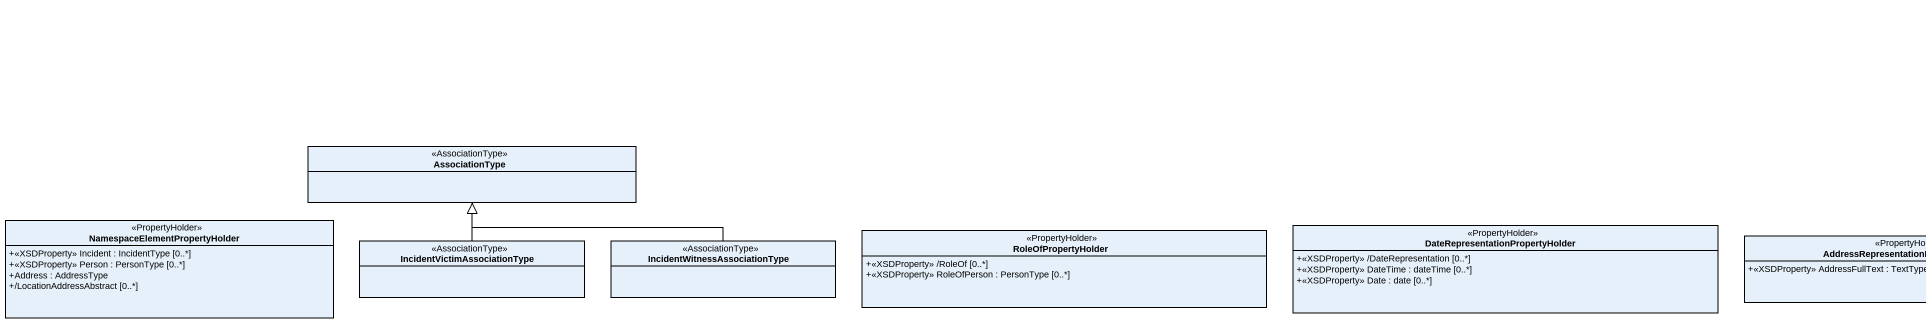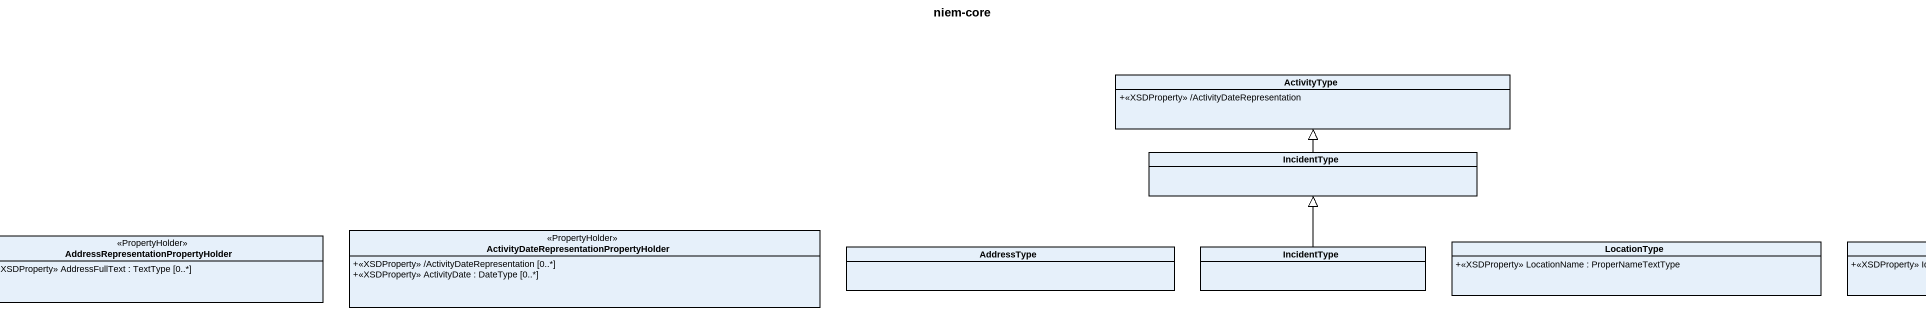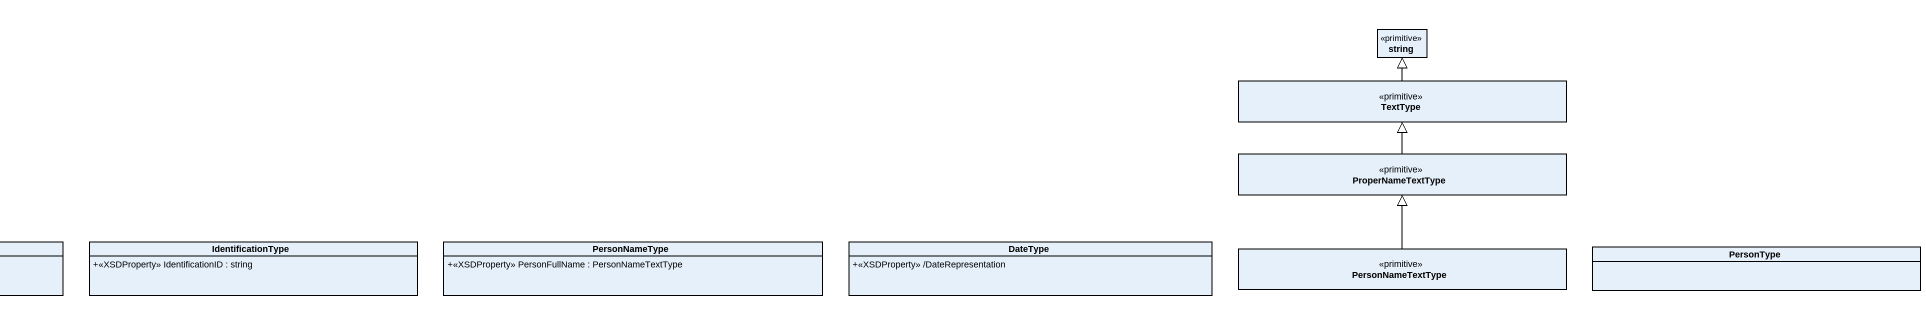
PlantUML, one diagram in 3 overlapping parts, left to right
@startuml
title niem-core
hide circle
hide empty members
skinparam classAttributeIconSize 0
class string <<primitive>>
class ActivityType {
  +<<XSDProperty>> /ActivityDateRepresentation
}
class TextType <<primitive>>
class AssociationType <<AssociationType>>
class IncidentType
class ProperNameTextType <<primitive>>
class "NamespaceElementPropertyHolder" as NamespaceElementPropertyHold <<PropertyHolder>> {
  +<<XSDProperty>> Incident : IncidentType [0..*]
  +<<XSDProperty>> Person : PersonType [0..*]
  +Address : AddressType
  +/LocationAddressAbstract [0..*]
}
class RoleOfPropertyHolder <<PropertyHolder>> {
  +<<XSDProperty>> /RoleOf [0..*]
  +<<XSDProperty>> RoleOfPerson : PersonType [0..*]
}
class "DateRepresentationPropertyHolder" as DateRepresentationPropertyHo <<PropertyHolder>> {
  +<<XSDProperty>> /DateRepresentation [0..*]
  +<<XSDProperty>> DateTime : dateTime [0..*]
  +<<XSDProperty>> Date : date [0..*]
}
class "ActivityDateRepresentationPropertyHolder" as ActivityDateRepresentationPr <<PropertyHolder>> {
  +<<XSDProperty>> /ActivityDateRepresentation [0..*]
  +<<XSDProperty>> ActivityDate : DateType [0..*]
}
class "IncidentVictimAssociationType" as IncidentVictimAssociationTyp <<AssociationType>>
class "IncidentWitnessAssociationType" as IncidentWitnessAssociationTy <<AssociationType>>
class "AddressRepresentationPropertyHolder" as AddressRepresentationPropert <<PropertyHolder>> {
  +<<XSDProperty>> AddressFullText : TextType [0..*]
}
class AddressType
class "IncidentType" as IncidentType_2
class LocationType {
  +<<XSDProperty>> LocationName : ProperNameTextType
}
class IdentificationType {
  +<<XSDProperty>> IdentificationID : string
}
class PersonNameType {
  +<<XSDProperty>> PersonFullName : PersonNameTextType
}
class DateType {
  +<<XSDProperty>> /DateRepresentation
}
class PersonNameTextType <<primitive>>
class PersonType
TextType -up-|> string
IncidentType -up-|> ActivityType
ProperNameTextType -up-|> TextType
IncidentVictimAssociationTyp -up-|> AssociationType
IncidentWitnessAssociationTy -left-|> AssociationType
IncidentType_2 -up-|> IncidentType
PersonNameTextType -up-|> ProperNameTextType
@enduml
